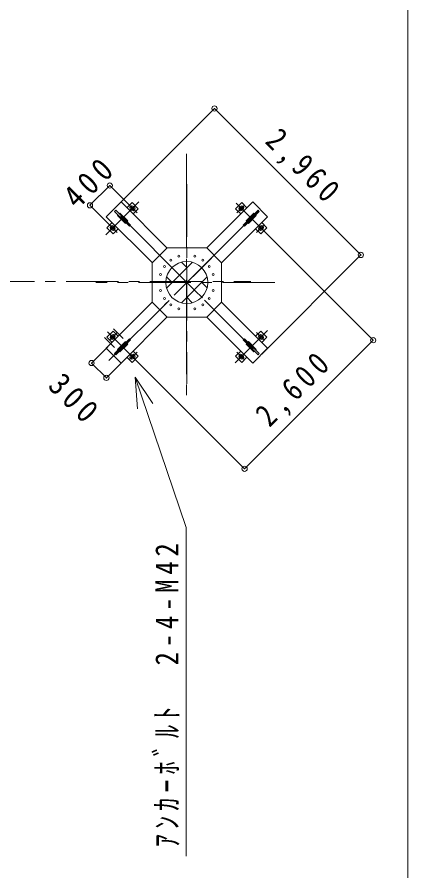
# Model space of a CAD drawing. Units: millimetres, scale not verified. Extents: x -30700 to 29919, y -306531 to 293469.
# Drawn here: x 24329 to 29919, y -12820 to -615 of the extents above; entities that cross this region are included whole.
import ezdxf

# ---------------------------------------------------------------- set-up
doc = ezdxf.new("R2010")
doc.units = ezdxf.units.MM
doc.header["$LTSCALE"] = 150
doc.header["$PDMODE"] = 32
doc.header["$PDSIZE"] = 75
for name, pattern in [('CHAIN1', [8, 5, -1, 1, -1]), ('CHAIN2', [12, 9, -1, 1, -1]), ('DASHED1', [1.8, 1.2, -0.6])]:
    doc.linetypes.add(name, pattern=pattern)
for name, color, linetype, lineweight in [('0-0', 7, 'Continuous', 18), ('0-2', 7, 'Continuous', 18), ('1-1', 7, 'Continuous', 18)]:
    doc.layers.add(name, color=color, linetype=linetype, lineweight=lineweight)
doc.styles.add('ＭＳ ゴシック', font='')
doc.styles.get('ＭＳ ゴシック').set_extended_font_data('MS Gothic')

msp = doc.modelspace()

# ---------------------------------------------------------------- linework, layer by layer
at = {"layer": '0-0'}
msp.add_lwpolyline([(-591.6, 20292.6), (29918.9, 20292.6), (29918.9, -21666.9)], dxfattribs=at)
at = {"layer": '0-2', "color": 4, "lineweight": 9}
for q in [(26270.2, -6138.8), (26049.6, -6213.4)]:
    msp.add_line((26020.6, -5764.4), q, dxfattribs=at)
at = {"layer": '0-2'}
msp.add_lwpolyline([(26746.2, -12609.8), (26746.2, -7909.5), (26020.6, -5764.4)], dxfattribs=at)
at = {"layer": '1-1', "color": 4, "lineweight": 9}
for p, q in [((25734.5, -3339.7), (27152.3, -1921.9)), ((29245.4, -4014.9), (27152.3, -1921.9)), ((25372, -3305.6), (25654.8, -3022.7)), ((25980.5, -3348.3), (25654.8, -3022.7)), ((25697.6, -3631.2), (25372, -3305.6)), ((27677.5, -3489.7), (29421.5, -5233.8)), ((27827.6, -5432.7), (29245.4, -4014.9)), ((27583, -7072.2), (29421.5, -5233.8)), ((25627.8, -5327.3), (25394.9, -5560.2)), ((25839, -5328.2), (27583, -7072.2)), ((25394.9, -5560.2), (25607.1, -5772.3)), ((25840, -5539.4), (25607.1, -5772.3))]:
    msp.add_line(p, q, dxfattribs=at)
at = {"layer": '1-1', "color": 2, "linetype": 'CHAIN2'}
msp.add_line((26754.4, -2568.5), (26754.4, -6109.2), dxfattribs=at)
at = {"layer": '1-1', "color": 4, "linetype": 'CHAIN1', "lineweight": 9}
for p, q in [((26758.3, -3004.3), (26758.3, -5859.5)), ((25601.1, -3727.7), (26071.2, -3257.6)), ((27462.5, -3274.8), (27909.7, -3721.9)), ((25933.6, -3301.5), (26045.4, -3413.3)), ((27582.9, -3301.5), (27471.1, -3413.3)), ((25650.8, -3584.3), (25762.6, -3696.1)), ((27865.7, -3584.3), (27753.9, -3696.1)), ((28016.7, -4409), (25457.1, -4409)), ((25624, -5113.2), (26071.2, -5560.4)), ((25650.8, -5233.6), (25762.6, -5121.8)), ((27448.2, -5557.6), (27909.7, -5096)), ((27865.7, -5233.6), (27753.9, -5121.8)), ((25933.6, -5516.5), (26045.4, -5404.7)), ((27582.9, -5516.5), (27471.1, -5404.7))]:
    msp.add_line(p, q, dxfattribs=at)
at = {"layer": '1-1'}
for p, q in [((25817.8, -3256.4), (25605.7, -3468.5)), ((25817.8, -3256.4), (25605.7, -3468.5)), ((25605.7, -3468.5), (25817.8, -3256.4)), ((25817.8, -3256.4), (26473, -3911.6)), ((25900.6, -3339.8), (25975.1, -3265.2)), ((25975.1, -3265.2), (26063.5, -3353.6)), ((27698.7, -3256.4), (27043.6, -3911.6)), ((27541.4, -3265.2), (27453, -3353.6)), ((27541.4, -3265.2), (27615.6, -3339.4)), ((27698.7, -3256.4), (27910.8, -3468.5)), ((25790.6, -3425), (25799.4, -3416.2)), ((25799.4, -3416.2), (25912.6, -3529.3)), ((25989.3, -3427.9), (26063.5, -3353.6)), ((27453, -3353.6), (27527.2, -3427.8)), ((27717.1, -3416.2), (27604, -3529.3)), ((27717.1, -3416.2), (27725.4, -3424.5)), ((25605.7, -3468.5), (26260.9, -4123.8)), ((25765.5, -3450.1), (25773.8, -3441.9)), ((25765.5, -3450.1), (25878.6, -3563.3)), ((25904.1, -3537.8), (25912.6, -3529.3)), ((27910.8, -3468.5), (27255.7, -4123.7)), ((27604, -3529.3), (27612.3, -3537.6)), ((27751, -3450.1), (27637.9, -3563.3)), ((27742.2, -3441.3), (27751, -3450.1)), ((25614.5, -3625.9), (25688.7, -3551.7)), ((25614.5, -3625.9), (25702.9, -3714.3)), ((25702.9, -3714.3), (25777.1, -3640.1)), ((25878.6, -3563.3), (25886.9, -3555)), ((27629.5, -3554.9), (27637.9, -3563.3)), ((27739.4, -3640), (27813.6, -3714.3)), ((27902, -3625.9), (27813.6, -3714.3)), ((27827.5, -3551.3), (27902, -3625.9)), ((26263.3, -4126.1), (26475.4, -3914)), ((26475.4, -3914), (27041.1, -3914)), ((26263.3, -4126.1), (26263.3, -4691.9)), ((26832.1, -4123), (26470, -4485.1)), ((26680.2, -4118.8), (26756.8, -4195.4)), ((26467.5, -4330.3), (26538.3, -4401.1)), ((27044.2, -4335.1), (26684.5, -4694.8)), ((26974.5, -4413.1), (27041.8, -4480.3)), ((26756, -4618.8), (26829.6, -4692.5)), ((26263.4, -4691.7), (25605.7, -5349.4)), ((27255.6, -4694.2), (27910.8, -5349.4)), ((26473.1, -4906.3), (25817.8, -5561.6)), ((26743.9, -4904), (27041.1, -4904)), ((27043.5, -4906.4), (27698.7, -5561.6)), ((25614.5, -5192.1), (25702.9, -5103.7)), ((25702.9, -5103.7), (25777.1, -5177.9)), ((25847.7, -5209.6), (25707.4, -5069.3)), ((27739.4, -5177.9), (27813.6, -5103.7)), ((27902, -5192.1), (27813.6, -5103.7)), ((25720.4, -5336.9), (25580.1, -5196.6)), ((25614.5, -5192.1), (25688.7, -5266.3)), ((27827.5, -5266.7), (27902, -5192.1)), ((25605.7, -5349.4), (25817.8, -5561.6)), ((25605.7, -5349.4), (25817.8, -5561.6)), ((25765.5, -5367.8), (25878.6, -5254.7)), ((25765.5, -5367.8), (25773.8, -5376.1)), ((25799.4, -5401.8), (25912.6, -5288.6)), ((25878.6, -5254.7), (25886.9, -5263)), ((25904.1, -5280.2), (25912.6, -5288.6)), ((27604, -5288.6), (27612.3, -5280.3)), ((27717.1, -5401.8), (27604, -5288.6)), ((27629.5, -5263.1), (27637.9, -5254.7)), ((27751, -5367.8), (27637.9, -5254.7)), ((27910.8, -5349.4), (27698.7, -5561.6)), ((27698.7, -5561.6), (27910.8, -5349.4)), ((27742.2, -5376.6), (27751, -5367.8)), ((25790.6, -5393), (25799.4, -5401.8)), ((25900.6, -5478.2), (25975.1, -5552.7)), ((25975.1, -5552.7), (26063.5, -5464.3)), ((25989.3, -5390.1), (26063.5, -5464.3)), ((27453, -5464.3), (27527.2, -5390.2)), ((27541.4, -5552.7), (27453, -5464.3)), ((27541.4, -5552.7), (27615.6, -5478.6)), ((27717.1, -5401.8), (27725.4, -5393.5))]:
    msp.add_line(p, q, dxfattribs=at)
at = {"layer": '1-1', "color": 4, "linetype": 'CHAIN2', "lineweight": 9}
for p, q in [((27775.9, -3391.3), (25643.1, -5524.1)), ((25812.3, -3463), (27704.3, -5355))]:
    msp.add_line(p, q, dxfattribs=at)
at = {"layer": '1-1', "linetype": 'DASHED1'}
for p, q in [((25802.9, -3487), (25836.2, -3453.7)), ((25841.8, -3525.9), (25875.1, -3492.6)), ((27641.3, -3492.5), (27674.6, -3525.8)), ((27680.2, -3453.6), (27713.5, -3486.9)), ((25802.9, -5331), (25836.2, -5364.3)), ((25841.8, -5292.1), (25875.1, -5325.4)), ((27641.3, -5325.5), (27674.6, -5292.2)), ((27680.2, -5364.4), (27713.5, -5331.1))]:
    msp.add_line(p, q, dxfattribs=at)
at = {"layer": '1-1', "linetype": 'CHAIN1'}
for p, q in [((26375.6, -4026.4), (27089.5, -4740.2)), ((27107.6, -4059.7), (26438.9, -4728.4))]:
    msp.add_line(p, q, dxfattribs=at)
at = {"layer": '1-1', "color": 2, "linetype": 'CHAIN1'}
msp.add_line((14229.7, -4396.6), (27671.5, -4396.6), dxfattribs=at)
at = {"layer": '1-1'}
for points in [[(25724.5, -3392.2), (25741.4, -3375.2), (25953.6, -3587.3)], [(25724.5, -3392.2), (25936.6, -3604.3), (25953.6, -3587.3)], [(27775.1, -3375.2), (27562.9, -3587.3), (27579.9, -3604.3)], [(27775.1, -3375.2), (27792.1, -3392.2), (27579.9, -3604.3)], [(27041.1, -3914), (27253.3, -4126.1), (27253.3, -4414.7)], [(27041.1, -4904), (27253.3, -4691.9), (27253.3, -4403.3)], [(26263.3, -4691.9), (26475.4, -4904), (26764, -4904)], [(25724.5, -5425.8), (25936.6, -5213.7), (25953.6, -5230.6)], [(25724.5, -5425.8), (25741.4, -5442.8), (25953.6, -5230.6)], [(27775.1, -5442.8), (27562.9, -5230.6), (27579.9, -5213.7)], [(27775.1, -5442.8), (27792.1, -5425.8), (27579.9, -5213.7)]]:
    msp.add_lwpolyline(points, dxfattribs=at)
for points in [[(25990.2, -3384.6), (26016.7, -3358), (26007, -3321.8), (25970.7, -3312.1), (25944.2, -3338.6), (25953.9, -3374.9)], [(27526.4, -3384.6), (27499.8, -3358), (27509.5, -3321.8), (27545.8, -3312.1), (27572.3, -3338.6), (27562.6, -3374.9)], [(25733.9, -3640.9), (25707.3, -3667.4), (25671.1, -3657.7), (25661.4, -3621.5), (25687.9, -3594.9), (25724.1, -3604.6)], [(27782.7, -3640.9), (27809.2, -3667.4), (27845.5, -3657.7), (27855.2, -3621.5), (27828.6, -3594.9), (27792.4, -3604.6)], [(25733.9, -5177.1), (25707.3, -5150.6), (25671.1, -5160.3), (25661.4, -5196.5), (25687.9, -5223.1), (25724.1, -5213.3)], [(27782.7, -5177.1), (27809.2, -5150.6), (27845.5, -5160.3), (27855.2, -5196.5), (27828.6, -5223.1), (27792.4, -5213.3)], [(25990.2, -5433.4), (26016.7, -5459.9), (26007, -5496.2), (25970.7, -5505.9), (25944.2, -5479.4), (25953.9, -5443.1)], [(27526.4, -5433.4), (27499.8, -5459.9), (27509.5, -5496.2), (27545.8, -5505.9), (27572.3, -5479.4), (27562.6, -5443.1)]]:
    msp.add_lwpolyline(points, close=True, dxfattribs=at)
for centre, radius in [((25980.4, -3348.4), 21), ((27536.1, -3348.4), 21), ((25697.7, -3631.1), 21), ((27818.8, -3631.1), 21), ((26643.1, -4032.8), 13.5), ((26873, -4032.6), 13.5), ((26873, -4032.6), 13.5), ((26756.8, -4408.9), 300), ((26528.7, -4089.5), 13.5), ((26987.4, -4089.2), 13.5), ((26438.2, -4180.2), 13.5), ((27078.1, -4179.8), 13.5), ((26381.7, -4294.8), 13.5), ((27134.6, -4294.3), 13.5), ((26381.9, -4523.7), 13.5), ((26381.9, -4523.7), 13.5), ((26381.9, -4523.7), 13.5), ((26381.9, -4523.7), 13.5), ((27134.5, -4524.2), 13.5), ((27134.6, -4523.7), 13.5), ((26438.5, -4638.1), 13.5), ((26438.5, -4638.1), 13.5), ((27077.8, -4638.6), 13.5), ((27078.1, -4638.1), 13.5), ((26529.1, -4728.8), 13.5), ((26529.1, -4728.8), 13.5), ((26987, -4729.1), 13.5), ((26987.4, -4728.8), 13.5), ((26643.6, -4785.3), 13.5), ((26643.6, -4785.3), 13.5), ((26872.5, -4785.5), 13.5), ((26873, -4785.3), 13.5), ((26873, -4785.3), 13.5), ((25697.7, -5186.9), 21), ((27818.8, -5186.9), 21), ((25980.4, -5469.5), 21), ((27536.1, -5469.5), 21)]:
    msp.add_circle(centre, radius, dxfattribs=at)
at = {"layer": '1-1', "color": 4}
for p in [(27152.3, -1921.9), (25654.8, -3022.7), (25372, -3305.6), (29245.4, -4014.9), (29421.5, -5233.8), (25394.9, -5560.2), (25607.1, -5772.3), (27583, -7072.2)]:
    msp.add_point(p, dxfattribs=at)

# ---------------------------------------------------------------- texts
at = {"layer": '0-2', "insert": (26651.5, -12483.6), "char_height": 329.9, "attachment_point": 7, "rotation": 90, "style": 'ＭＳ ゴシック'}
msp.add_mtext('\\T1.36;\\W0.85;ｱﾝｶｰﾎﾞﾙﾄ\u30002-4-M42', dxfattribs=at)
at = {"layer": '1-1', "char_height": 329.9, "attachment_point": 7, "style": 'ＭＳ ゴシック'}
for s, insert, rotation in [('\\T1.38;\\W0.85;2,960', (27801.1, -2464.6), 315), ('\\T1.38;\\W0.9;400', (25195.2, -3376.3), 45), ('\\T1.38;\\W0.85;2,600', (27998.5, -6550.8), 45), ('\\T1.37;\\W0.9;300', (24751.8, -5906.6), 315)]:
    msp.add_mtext(s, dxfattribs=dict(at, insert=insert, rotation=rotation))

doc.saveas('drawing.dxf')
